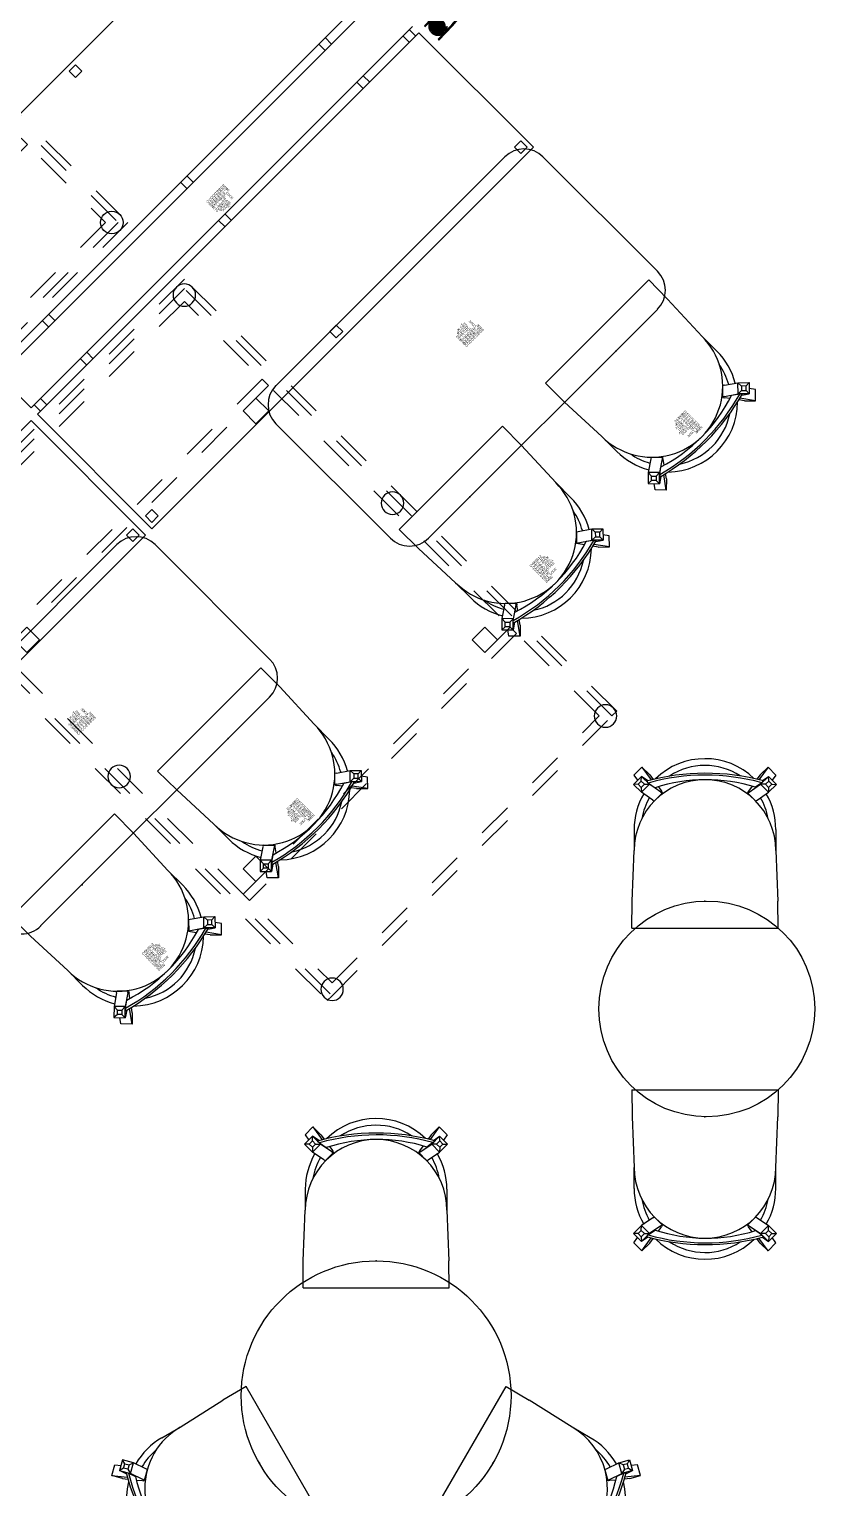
# Model space of a CAD drawing. Header units: metres. Extents: x 301.4 to 351.3, y 108.6 to 130.3.
# Drawn here: x 330.449 to 332.667, y 117.276 to 121.397 of the extents above; entities that cross this region are included whole.
import ezdxf

# ---------------------------------------------------------------- set-up
doc = ezdxf.new("R2010")
doc.units = ezdxf.units.M
doc.header["$MEASUREMENT"] = 0
doc.linetypes.add('HIDDEN', pattern=[0.375, 0.25, -0.125])
doc.linetypes.add('HIDDEN2', pattern=[0.1875, 0.125, -0.0625])
doc.layers.get('0').update_dxf_attribs({"color": 250, "linetype": 'CONTINUOUS', "lineweight": 25})
for name, color, linetype in [('DECOR_SCREEN', 2, 'CONTINUOUS'), ('DETAIL', 7, 'CONTINUOUS'), ('HIDDEN1', 34, 'HIDDEN'), ('MFMB001H', 1, 'HIDDEN2'), ('MUEB001H', 1, 'HIDDEN2'), ('SOFFIT_DCR', 132, 'CONTINUOUS')]:
    doc.layers.add(name, color=color, linetype=linetype)
doc.styles.get("Standard").update_dxf_attribs({"font": 'txt', "width": 0.75})

# ---------------------------------------------------------------- blocks, each defined once
blk = doc.blocks.new('RAD_SCREEN')
at = {"layer": 'MFMB001H'}
for points in [[(-32.69, 30.41, 1), (-30.94, 30.41, 1)], [(-44.87, 0, 1), (-43.12, 0, 1)], [(-32.69, -30.41, 1), (-30.94, -30.41, 1)]]:
    blk.add_hatch(color=256, dxfattribs=at).paths.add_polyline_path(points)
for p, q in [((-31.82, 31.82), (-31.91, 31.91)), ((-30.32, 30.32), (-30.41, 30.41)), ((-30.32, -30.32), (-30.41, -30.41)), ((-31.82, -31.82), (-31.91, -31.91))]:
    blk.add_line(p, q, dxfattribs=at)
for centre, radius in [((-31.82, 30.41), 1), ((-31.82, 30.41), 0.875), ((-40.66, 16.84), 1), ((-40.66, 16.84), 0.875), ((-44, 0), 1), ((-44, 0), 0.875), ((-40.66, -16.84), 1), ((-40.66, -16.84), 0.875), ((-31.82, -30.41), 1), ((-31.82, -30.41), 1), ((-31.82, -30.41), 0.875), ((-31.82, -30.41), 0.875)]:
    blk.add_circle(centre, radius, dxfattribs=at)
for radius in [45.12, 45, 43, 42.87]:
    blk.add_arc((0, 0), radius, 135, 225, dxfattribs=at)
blk = doc.blocks.new('CLG_MODULE')
at = {"layer": 'DETAIL', "color": 1}
for centre in [(-32.74, 21.5), (0, 21.5), (33.49, 21.5), (-32.74, -21.5), (0, -21.5), (33.49, -21.5)]:
    blk.add_circle(centre, 1.25, dxfattribs=at)
at = {"layer": 'HIDDEN1', "color": 1}
blk.add_lwpolyline([(33.99, -22), (33.99, -22.75), (-33.99, -22.75), (-33.99, 22.75), (33.99, 22.75), (33.99, 22)], dxfattribs=at)
for points in [[(-33.24, 22), (33.99, 22), (33.99, -22), (-33.24, -22)], [(-32.24, 21), (32.99, 21), (32.99, -21), (-32.24, -21)], [(-19.99, 21), (-18.99, 21), (-18.99, -21), (-19.99, -21)], [(20.01, 21), (19.01, 21), (19.01, -21), (20.01, -21)]]:
    blk.add_lwpolyline(points, close=True, dxfattribs=at)
at = {"layer": 'HIDDEN1', "color": 1, "elevation": 52275.22}
for points in [[(-16.99, 17.01), (-18.99, 17.01), (-18.99, 19.01), (-16.99, 19.01)], [(17.01, 17.01), (19.01, 17.01), (19.01, 19.01), (17.01, 19.01)], [(-16.99, -17.01), (-18.99, -17.01), (-18.99, -19.01), (-16.99, -19.01)], [(17.01, -17.01), (19.01, -17.01), (19.01, -19.01), (17.01, -19.01)]]:
    blk.add_lwpolyline(points, close=True, dxfattribs=at)
blk = doc.blocks.new('ameras')
at = {"layer": 'MUEB001H', "linetype": 'Continuous'}
for p, q in [((317.7679, 115.381), (317.7764, 115.4113)), ((317.7764, 115.4113), (317.772, 115.3674)), ((317.7764, 115.4113), (317.807, 115.4027)), ((317.807, 115.4027), (317.8052, 115.3849)), ((317.7654, 115.3235), (317.7822, 115.3586)), ((317.7679, 115.381), (317.7663, 115.3657)), ((317.7829, 115.3638), (317.7741, 115.3443)), ((317.7815, 115.3701), (317.7906, 115.389)), ((317.7906, 115.389), (317.7822, 115.3586)), ((317.7942, 115.3657), (317.7822, 115.3586)), ((317.7822, 115.3586), (317.8128, 115.3501)), ((317.7829, 115.3638), (317.7849, 115.371)), ((317.8212, 115.3804), (317.7906, 115.389)), ((317.7975, 115.3778), (317.7906, 115.389)), ((317.7942, 115.3657), (317.7975, 115.3778)), ((317.8064, 115.3623), (317.7942, 115.3657)), ((317.7959, 115.3149), (317.8128, 115.3501)), ((317.7975, 115.3778), (317.8097, 115.3744)), ((317.8097, 115.3744), (317.8064, 115.3623)), ((317.8064, 115.3623), (317.8128, 115.3501)), ((317.8097, 115.3744), (317.8212, 115.3804)), ((317.8128, 115.3501), (317.8212, 115.3804)), ((317.7639, 115.3419), (317.7622, 115.3246)), ((317.793, 115.3108), (317.7625, 115.3194)), ((317.8832, 115.2695), (317.913, 115.218)), ((317.4674, 115.2329), (317.4596, 115.2021)), ((317.498, 115.2252), (317.4674, 115.2329)), ((317.4674, 115.2329), (317.5083, 115.2146)), ((317.4596, 115.2021), (317.476, 115.1948)), ((317.4718, 115.1787), (317.4797, 115.2095)), ((317.4828, 115.1856), (317.4718, 115.1787)), ((317.5015, 115.2078), (317.4797, 115.2095)), ((317.4797, 115.2095), (317.5102, 115.2016)), ((317.4859, 115.1979), (317.4797, 115.2095)), ((317.4859, 115.1979), (317.4828, 115.1856)), ((317.4828, 115.1856), (317.495, 115.1825)), ((317.4981, 115.1948), (317.4859, 115.1979)), ((317.495, 115.1825), (317.4981, 115.1948)), ((317.498, 115.2252), (317.5126, 115.2186)), ((317.4981, 115.1948), (317.5102, 115.2016)), ((317.4986, 115.2049), (317.5057, 115.203)), ((317.5102, 115.2016), (317.5023, 115.1708)), ((317.5057, 115.203), (317.5292, 115.2012)), ((317.5491, 115.1986), (317.5102, 115.2016)), ((317.5357, 115.2082), (317.5497, 115.202)), ((317.5541, 115.199), (317.5462, 115.1683)), ((317.913, 115.218), (317.9894, 115.0972)), ((317.5023, 115.1708), (317.4718, 115.1787)), ((317.495, 115.1825), (317.5023, 115.1708)), ((317.5412, 115.1678), (317.5023, 115.1708)), ((317.5368, 115.0695), (317.5666, 115.018)), ((318.028, 115.0315), (317.9894, 115.0972)), ((317.6706, 114.8252), (318.028, 115.0315)), ((317.633, 114.8915), (317.5666, 115.018)), ((317.6706, 114.8252), (317.633, 114.8915)), ((318.3069, 114.871), (318.3069, 114.4583)), ((318.3069, 114.871), (318.3831, 114.8704)), ((318.3831, 114.8704), (318.5259, 114.8647)), ((318.5854, 114.8647), (318.5259, 114.8647)), ((318.6904, 114.8439), (318.7125, 114.8664)), ((318.7125, 114.8664), (318.7351, 114.8442)), ((318.713, 114.8535), (318.7125, 114.8664)), ((318.7388, 114.8652), (318.7243, 114.8548)), ((318.7616, 114.8431), (318.7388, 114.8652)), ((318.6684, 114.8118), (318.6904, 114.8439)), ((318.7041, 114.8445), (318.6904, 114.8439)), ((318.713, 114.8217), (318.6904, 114.8439)), ((318.691, 114.7895), (318.713, 114.8217)), ((318.7165, 114.8249), (318.7033, 114.8054)), ((318.713, 114.8535), (318.7041, 114.8445)), ((318.7041, 114.8445), (318.7132, 114.8356)), ((318.722, 114.8446), (318.713, 114.8535)), ((318.7351, 114.8442), (318.713, 114.8217)), ((318.7132, 114.8356), (318.713, 114.8217)), ((318.7132, 114.8356), (318.722, 114.8446)), ((318.7217, 114.8301), (318.7165, 114.8249)), ((318.722, 114.8446), (318.7351, 114.8442)), ((318.7228, 114.8261), (318.7351, 114.8442)), ((318.7616, 114.8431), (318.7252, 114.8168)), ((318.7396, 114.8205), (318.7266, 114.8112)), ((318.7396, 114.8205), (318.7616, 114.8431)), ((318.6889, 114.785), (318.6662, 114.8072)), ((318.7061, 114.7963), (318.6936, 114.7873)), ((318.6662, 114.5222), (318.6889, 114.5444)), ((318.691, 114.5398), (318.713, 114.5076)), ((318.7077, 114.5318), (318.6936, 114.542)), ((317.6706, 114.5042), (317.633, 114.4379)), ((317.6706, 114.5042), (318.028, 114.2978)), ((318.6684, 114.5176), (318.6904, 114.4854)), ((318.713, 114.5076), (318.6904, 114.4854)), ((318.6904, 114.4854), (318.7125, 114.463)), ((318.7041, 114.4849), (318.6904, 114.4854)), ((318.7041, 114.4849), (318.7132, 114.4938)), ((318.713, 114.4759), (318.7041, 114.4849)), ((318.7172, 114.5044), (318.7047, 114.5218)), ((318.7125, 114.463), (318.7351, 114.4852)), ((318.7351, 114.4852), (318.713, 114.5076)), ((318.7132, 114.4938), (318.713, 114.5076)), ((318.722, 114.4848), (318.713, 114.4759)), ((318.7132, 114.4938), (318.722, 114.4848)), ((318.7172, 114.5044), (318.7224, 114.4992)), ((318.722, 114.4848), (318.7351, 114.4852)), ((318.7233, 114.5025), (318.7351, 114.4852)), ((318.7616, 114.4863), (318.7258, 114.5121)), ((318.7396, 114.5088), (318.7272, 114.5178)), ((318.7616, 114.4863), (318.7388, 114.4641)), ((318.7396, 114.5088), (318.7616, 114.4863)), ((318.3069, 114.4583), (318.3831, 114.459)), ((318.5259, 114.4647), (318.3831, 114.459)), ((318.5854, 114.4647), (318.5259, 114.4647)), ((318.713, 114.4759), (318.7125, 114.463)), ((318.7388, 114.4641), (318.7243, 114.4746)), ((317.633, 114.4379), (317.5666, 114.3113)), ((317.5368, 114.2598), (317.5666, 114.3113)), ((318.028, 114.2978), (317.9894, 114.2322)), ((317.913, 114.1113), (317.9894, 114.2322)), ((317.5023, 114.1585), (317.4718, 114.1506)), ((317.495, 114.1469), (317.5023, 114.1585)), ((317.5412, 114.1615), (317.5023, 114.1585)), ((317.5102, 114.1278), (317.5023, 114.1585)), ((317.5541, 114.1303), (317.5462, 114.161)), ((317.4596, 114.1272), (317.476, 114.1345)), ((317.4674, 114.0964), (317.4596, 114.1272)), ((317.4674, 114.0964), (317.5083, 114.1148)), ((317.4718, 114.1506), (317.4797, 114.1199)), ((317.4828, 114.1437), (317.4718, 114.1506)), ((317.4859, 114.1314), (317.4797, 114.1199)), ((317.4797, 114.1199), (317.5102, 114.1278)), ((317.5015, 114.1215), (317.4797, 114.1199)), ((317.4828, 114.1437), (317.495, 114.1469)), ((317.4859, 114.1314), (317.4828, 114.1437)), ((317.4981, 114.1346), (317.4859, 114.1314)), ((317.495, 114.1469), (317.4981, 114.1346)), ((317.4981, 114.1346), (317.5102, 114.1278)), ((317.4986, 114.1245), (317.5057, 114.1263)), ((317.5057, 114.1263), (317.5292, 114.1281)), ((317.5491, 114.1308), (317.5102, 114.1278)), ((317.5357, 114.1211), (317.5497, 114.1274)), ((317.498, 114.1042), (317.4674, 114.0964)), ((317.498, 114.1042), (317.5126, 114.1107)), ((317.8832, 114.0598), (317.913, 114.1113)), ((317.7639, 113.9874), (317.7622, 114.0047)), ((317.793, 114.0185), (317.7625, 114.01)), ((317.7654, 114.0059), (317.7822, 113.9708)), ((317.7959, 114.0144), (317.8128, 113.9793)), ((317.7679, 113.9483), (317.7663, 113.9636)), ((317.7764, 113.918), (317.772, 113.962)), ((317.7829, 113.9655), (317.7741, 113.985)), ((317.7815, 113.9593), (317.7906, 113.9404)), ((317.7822, 113.9708), (317.8128, 113.9793)), ((317.7906, 113.9404), (317.7822, 113.9708)), ((317.7942, 113.9637), (317.7822, 113.9708)), ((317.7829, 113.9655), (317.7849, 113.9584)), ((317.7975, 113.9515), (317.7906, 113.9404)), ((317.8212, 113.9489), (317.7906, 113.9404)), ((317.8064, 113.9671), (317.7942, 113.9637)), ((317.7942, 113.9637), (317.7975, 113.9515)), ((317.7975, 113.9515), (317.8097, 113.9549)), ((317.8064, 113.9671), (317.8128, 113.9793)), ((317.8097, 113.9549), (317.8064, 113.9671)), ((317.8097, 113.9549), (317.8212, 113.9489)), ((317.8128, 113.9793), (317.8212, 113.9489)), ((317.7679, 113.9483), (317.7764, 113.918)), ((317.7764, 113.918), (317.807, 113.9266)), ((317.807, 113.9266), (317.8052, 113.9444))]:
    blk.add_line(p, q, dxfattribs=at)
blk.add_circle((318.0021, 114.6647), 0.381, dxfattribs=at)
for centre, radius, start, end in [((317.9465, 114.7625), 0.6295, 104.8784, 135.3587), ((317.9295, 114.7917), 0.5906, 104.3776, 135.8564), ((317.71, 115.1695), 0.2, 75.8465, 164.4667), ((317.71, 115.1695), 0.181, 86.6152, 153.698), ((317.8774, 114.8865, 0.1112), 0.4694, 102.7056, 137.8874), ((317.7398, 115.118), 0.2, 30, 210), ((317.71, 115.1695), 0.181, 39.9523, 59.7546), ((317.71, 115.1695), 0.2, 30, 60.1954), ((317.71, 115.1695), 0.2, 179.8046, 210), ((317.71, 115.1695), 0.181, 180.2454, 200.0477), ((318.5259, 114.6647), 0.2, 270, 90), ((318.5854, 114.6647), 0.2, 59.8046, 90), ((318.5854, 114.6647), 0.181, 60.2454, 80.0477), ((318.1484, 114.6635), 0.5906, 344.3776, 15.8564), ((318.1147, 114.6634), 0.6295, 344.8784, 15.3587), ((318.2566, 114.6613, 0.1112), 0.4694, 342.7056, 17.8874), ((318.5854, 114.6647), 0.2, 315.8465, 44.4667), ((318.5854, 114.6647), 0.181, 326.6152, 33.698), ((318.5854, 114.6647), 0.2, 270, 300.1954), ((318.5854, 114.6647), 0.181, 279.9523, 299.7546), ((317.7398, 114.2113), 0.2, 150, 330), ((317.71, 114.1598), 0.2, 150, 180.1954), ((317.71, 114.1598), 0.181, 159.9523, 179.7546), ((317.9465, 114.5668), 0.6295, 224.6413, 255.1216), ((317.9295, 114.5377), 0.5906, 224.1436, 255.6224), ((317.8774, 114.4429, 0.1112), 0.4694, 222.1126, 257.2944), ((317.71, 114.1598), 0.2, 195.5333, 284.1535), ((317.71, 114.1598), 0.181, 206.302, 273.3848), ((317.71, 114.1598), 0.181, 300.2454, 320.0477), ((317.71, 114.1598), 0.2, 299.8046, 330)]:
    blk.add_arc(centre, radius, start, end, dxfattribs=at)
for centre, major_axis, ratio, start_param, end_param in [((317.7619, 115.3488), (-0.00634, 0.00026), 0.113569, 6.234384, 6.283185), ((317.934, 115.934), (-0.1715, -0.6146), 0.021677, 6.157956, 6.405076), ((317.9645, 115.9254), (-0.1715, -0.6146), 0.021677, 0, 0.121891), ((316.9361, 115.3578), (0.618, -0.1588), 0.021677, 6.161295, 6.408415), ((316.9282, 115.3271), (0.618, -0.1588), 0.021677, 6.161295, 6.283185), ((319.1128, 115.263), (-0.4465, -0.4558), 0.021677, 6.161295, 6.283185), ((319.1354, 115.2408), (-0.4465, -0.4558), 0.021677, 6.161295, 6.408415), ((319.1354, 114.0885), (-0.4465, 0.4558), 0.021677, 6.157956, 6.405076), ((318.7147, 114.5301), (0.0034, 0.00536), 0.113569, 6.234384, 6.283185), ((319.1128, 114.0663), (-0.4465, 0.4558), 0.021677, 0, 0.121891)]:
    blk.add_ellipse(centre, major_axis=major_axis, ratio=ratio, start_param=start_param, end_param=end_param, dxfattribs=at)
at = {"layer": 'MUEB001H', "linetype": 'Continuous', "extrusion": (0, 0, -1)}
for centre, major_axis, ratio, start_param, end_param in [((316.9282, 114.0023), (0.618, 0.1588), 0.021677, -0.121891, 0), ((316.9361, 113.9715), (0.618, 0.1588), 0.021677, -0.121891, 0.125229), ((317.934, 113.3954), (0.1715, -0.6146), 0.021677, 3.016363, 3.263483), ((317.9645, 113.4039), (0.1715, -0.6146), 0.021677, 3.141593, 3.263483), ((317.7619, 113.9806), (0.00634, 0.00026), 0.113569, 3.092791, 3.141593)]:
    blk.add_ellipse(centre, major_axis=major_axis, ratio=ratio, start_param=start_param, end_param=end_param, dxfattribs=at)
at = {"layer": 'MUEB001H', "linetype": 'Continuous'}
for p in [(317.8112, 114.9943), (318.3831, 114.6647)]:
    blk.add_point(p, dxfattribs=at)
blk = doc.blocks.new('tabl')
at = {"layer": 'MUEB001H', "linetype": 'Continuous'}
for p, q in [((318.4116, 113.9145), (318.4343, 113.9366)), ((318.4335, 113.8919), (318.4116, 113.9145)), ((318.4116, 113.9145), (318.4479, 113.8882)), ((318.4343, 113.9366), (318.4488, 113.9261)), ((318.4607, 113.9377), (318.438, 113.9155)), ((318.4511, 113.9159), (318.438, 113.9155)), ((318.4503, 113.8975), (318.438, 113.9155)), ((318.438, 113.9155), (318.4601, 113.8931)), ((318.4511, 113.9159), (318.4602, 113.9248)), ((318.46, 113.907), (318.4511, 113.9159)), ((318.469, 113.9158), (318.46, 113.907)), ((318.4601, 113.8931), (318.4828, 113.9153)), ((318.4602, 113.9248), (318.4607, 113.9377)), ((318.4602, 113.9248), (318.469, 113.9158)), ((318.4828, 113.9153), (318.4607, 113.9377)), ((318.469, 113.9158), (318.4828, 113.9153)), ((318.5048, 113.8831), (318.4828, 113.9153)), ((318.5877, 113.936), (318.6472, 113.936)), ((318.7901, 113.9418), (318.6472, 113.936)), ((318.8663, 113.9424), (318.7901, 113.9418)), ((318.8663, 113.9424), (318.8663, 113.5297)), ((319.3234, 113.9424), (319.3234, 113.5297)), ((319.3234, 113.9424), (319.3996, 113.9418)), ((319.3996, 113.9418), (319.5425, 113.936)), ((319.6019, 113.936), (319.5425, 113.936)), ((319.6849, 113.8831), (319.7069, 113.9153)), ((319.7069, 113.9153), (319.729, 113.9377)), ((319.7206, 113.9158), (319.7069, 113.9153)), ((319.7296, 113.8931), (319.7069, 113.9153)), ((319.7295, 113.9248), (319.7206, 113.9158)), ((319.7206, 113.9158), (319.7297, 113.907)), ((319.729, 113.9377), (319.7517, 113.9155)), ((319.7295, 113.9248), (319.729, 113.9377)), ((319.7386, 113.9159), (319.7295, 113.9248)), ((319.7517, 113.9155), (319.7296, 113.8931)), ((319.7297, 113.907), (319.7386, 113.9159)), ((319.7386, 113.9159), (319.7517, 113.9155)), ((319.7393, 113.8975), (319.7517, 113.9155)), ((319.7554, 113.9366), (319.7408, 113.9261)), ((319.7781, 113.9145), (319.7418, 113.8882)), ((319.7781, 113.9145), (319.7554, 113.9366)), ((319.7561, 113.8919), (319.7781, 113.9145)), ((318.4335, 113.8919), (318.4465, 113.8825)), ((318.4514, 113.9015), (318.4566, 113.8962)), ((318.4566, 113.8962), (318.4699, 113.8768)), ((318.46, 113.907), (318.4601, 113.8931)), ((318.4821, 113.8609), (318.4601, 113.8931)), ((318.4671, 113.8677), (318.4795, 113.8587)), ((318.4842, 113.8564), (318.5069, 113.8786)), ((319.7054, 113.8564), (319.6828, 113.8786)), ((319.7076, 113.8609), (319.7296, 113.8931)), ((319.7226, 113.8677), (319.7102, 113.8587)), ((319.7331, 113.8962), (319.7198, 113.8768)), ((319.7297, 113.907), (319.7296, 113.8931)), ((319.7383, 113.9015), (319.7331, 113.8962)), ((319.7561, 113.8919), (319.7432, 113.8825)), ((318.4116, 113.5576), (318.4474, 113.5835)), ((318.4335, 113.5802), (318.4116, 113.5576)), ((318.4335, 113.5802), (318.446, 113.5892)), ((318.438, 113.5566), (318.4601, 113.579)), ((318.456, 113.5758), (318.4684, 113.5931)), ((318.46, 113.5651), (318.4601, 113.579)), ((318.4821, 113.6112), (318.4601, 113.579)), ((318.4601, 113.579), (318.4828, 113.5568)), ((318.4654, 113.6032), (318.4795, 113.6134)), ((318.5048, 113.589), (318.4828, 113.5568)), ((318.5069, 113.5935), (318.4842, 113.6157)), ((319.6828, 113.5935), (319.7054, 113.6157)), ((319.6849, 113.589), (319.7069, 113.5568)), ((319.7296, 113.579), (319.7069, 113.5568)), ((319.7076, 113.6112), (319.7296, 113.579)), ((319.7243, 113.6032), (319.7102, 113.6134)), ((319.7337, 113.5758), (319.7212, 113.5931)), ((319.7517, 113.5566), (319.7296, 113.579)), ((319.7297, 113.5651), (319.7296, 113.579)), ((319.7781, 113.5576), (319.7423, 113.5835)), ((319.7561, 113.5802), (319.7437, 113.5892)), ((319.7561, 113.5802), (319.7781, 113.5576)), ((318.4116, 113.5576), (318.4343, 113.5355)), ((318.4343, 113.5355), (318.4488, 113.546)), ((318.4498, 113.5739), (318.438, 113.5566)), ((318.4607, 113.5344), (318.438, 113.5566)), ((318.4511, 113.5561), (318.438, 113.5566)), ((318.456, 113.5758), (318.4507, 113.5705)), ((318.46, 113.5651), (318.4511, 113.5561)), ((318.4511, 113.5561), (318.4602, 113.5473)), ((318.469, 113.5562), (318.46, 113.5651)), ((318.4602, 113.5473), (318.469, 113.5562)), ((318.4602, 113.5473), (318.4607, 113.5344)), ((318.4828, 113.5568), (318.4607, 113.5344)), ((318.469, 113.5562), (318.4828, 113.5568)), ((319.7069, 113.5568), (319.729, 113.5344)), ((319.7206, 113.5562), (319.7069, 113.5568)), ((319.7206, 113.5562), (319.7297, 113.5651)), ((319.7295, 113.5473), (319.7206, 113.5562)), ((319.729, 113.5344), (319.7517, 113.5566)), ((319.7295, 113.5473), (319.729, 113.5344)), ((319.7386, 113.5561), (319.7295, 113.5473)), ((319.7297, 113.5651), (319.7386, 113.5561)), ((319.7337, 113.5758), (319.7389, 113.5705)), ((319.7386, 113.5561), (319.7517, 113.5566)), ((319.7398, 113.5739), (319.7517, 113.5566)), ((319.7554, 113.5355), (319.7408, 113.546)), ((319.7781, 113.5576), (319.7554, 113.5355)), ((318.5877, 113.536), (318.6472, 113.536)), ((318.6472, 113.536), (318.7901, 113.5303)), ((318.8663, 113.5297), (318.7901, 113.5303)), ((319.3234, 113.5297), (319.3996, 113.5303)), ((319.5425, 113.536), (319.3996, 113.5303)), ((319.6019, 113.536), (319.5425, 113.536))]:
    blk.add_line(p, q, dxfattribs=at)
blk.add_circle((319.0948, 113.7307), 0.3048, dxfattribs=at)
for centre, radius, start, end in [((318.6472, 113.736), 0.2, 90, 270), ((318.5877, 113.736), 0.2, 90, 120.1954), ((318.5877, 113.736), 0.181, 99.9523, 119.7546), ((319.5425, 113.736), 0.2, 270, 90), ((319.6019, 113.736), 0.2, 59.8046, 90), ((319.6019, 113.736), 0.181, 60.2454, 80.0477), ((318.5877, 113.736), 0.2, 135.5333, 224.1535), ((319.0585, 113.7348), 0.6295, 164.6413, 195.1216), ((319.0247, 113.7349), 0.5906, 164.1436, 195.6224), ((318.9166, 113.7327, 0.1112), 0.4694, 162.1126, 197.2944), ((319.2731, 113.7327, 0.1112), 0.4694, 342.7056, 17.8874), ((319.1649, 113.7349), 0.5906, 344.3776, 15.8564), ((319.1312, 113.7348), 0.6295, 344.8784, 15.3587), ((319.6019, 113.736), 0.2, 315.8465, 44.4667), ((318.5877, 113.736), 0.181, 146.302, 213.3848), ((319.6019, 113.736), 0.181, 326.6152, 33.698), ((318.5877, 113.736), 0.181, 240.2454, 260.0477), ((319.6019, 113.736), 0.181, 279.9523, 299.7546), ((318.5877, 113.736), 0.2, 239.8046, 270), ((319.6019, 113.736), 0.2, 270, 300.1954)]:
    blk.add_arc(centre, radius, start, end, dxfattribs=at)
at = {"layer": 'MUEB001H', "linetype": 'Continuous', "extrusion": (0, 0, -1)}
for centre, major_axis, ratio, start_param, end_param in [((318.0604, 114.3344), (0.4465, -0.4558), 0.021677, -0.121891, 0), ((318.0377, 114.3122), (0.4465, -0.4558), 0.021677, -0.121891, 0.125229), ((318.4585, 113.6015), (0.0034, -0.00536), 0.113569, 3.092791, 3.141593), ((318.0377, 113.1599), (0.4465, 0.4558), 0.021677, -0.125229, 0.121891), ((318.0604, 113.1377), (0.4465, 0.4558), 0.021677, 0, 0.121891)]:
    blk.add_ellipse(centre, major_axis=major_axis, ratio=ratio, start_param=start_param, end_param=end_param, dxfattribs=at)
at = {"layer": 'MUEB001H', "linetype": 'Continuous'}
for centre, major_axis, ratio, start_param, end_param in [((320.1293, 114.3344), (-0.4465, -0.4558), 0.021677, 6.161295, 6.283185), ((320.152, 114.3122), (-0.4465, -0.4558), 0.021677, 6.161295, 6.408415), ((320.1293, 113.1377), (-0.4465, 0.4558), 0.021677, 0, 0.121891), ((320.152, 113.1599), (-0.4465, 0.4558), 0.021677, 6.157956, 6.405076), ((319.7312, 113.6015), (0.0034, 0.00536), 0.113569, 6.234384, 6.283185)]:
    blk.add_ellipse(centre, major_axis=major_axis, ratio=ratio, start_param=start_param, end_param=end_param, dxfattribs=at)
for p in [(318.7901, 113.736), (319.3996, 113.736)]:
    blk.add_point(p, dxfattribs=at)

msp = doc.modelspace()

# ---------------------------------------------------------------- linework, layer by layer
at = {"layer": 'MUEB001H', "linetype": 'Continuous'}
for p, q in [((331.1001, 121.8351), (330.0228, 120.7575)), ((330.3461, 120.4342), (331.4234, 121.5119)), ((331.4414, 121.4939), (330.364, 120.4163)), ((330.4538, 120.3265), (331.5312, 121.4041)), ((330.4718, 120.3086), (331.5491, 121.3862)), ((331.2843, 121.3727), (331.3022, 121.3547)), ((331.5043, 121.3772), (331.5222, 121.3592)), ((331.5222, 121.3952), (331.5402, 121.3772)), ((331.5491, 121.3862), (331.8724, 121.063)), ((331.5491, 121.3862), (331.8724, 121.063)), ((331.2663, 121.3547), (331.2843, 121.3368)), ((330.5794, 121.2963), (330.5615, 121.2783)), ((330.5615, 121.2783), (330.5794, 121.2963)), ((330.5794, 121.2963), (330.5974, 121.2783)), ((330.5615, 121.2783), (330.5794, 121.2604)), ((330.5974, 121.2783), (330.5794, 121.2604)), ((330.5794, 121.2604), (330.5974, 121.2783)), ((331.3741, 121.247), (331.392, 121.229)), ((331.392, 121.2649), (331.41, 121.247)), ((331.8186, 121.063), (331.8365, 121.0809)), ((331.8365, 121.0809), (331.8545, 121.063)), ((331.8724, 121.063), (330.7951, 119.9853)), ((331.8186, 121.063), (331.8365, 121.045)), ((331.8365, 121.045), (331.8545, 121.063)), ((331.7916, 121.036), (331.1452, 120.3894)), ((332.2227, 120.7128), (331.8994, 121.036)), ((330.8758, 120.9641), (330.8937, 120.9461)), ((330.8937, 120.982), (330.9117, 120.9641)), ((331.0015, 120.8743), (331.0194, 120.8563)), ((330.9835, 120.8563), (331.0015, 120.8384)), ((332.198, 120.6881), (331.9062, 120.3963)), ((332.198, 120.6881), (332.2514, 120.6338)), ((332.2514, 120.6338), (332.3484, 120.5288)), ((330.5032, 120.5914), (330.5211, 120.5734)), ((331.5763, 119.9585), (332.2227, 120.6051)), ((330.4852, 120.5734), (330.5032, 120.5555)), ((331.3158, 120.5601), (331.2978, 120.5421)), ((331.2978, 120.5421), (331.3158, 120.5601)), ((331.3338, 120.5421), (331.3158, 120.5601)), ((331.3158, 120.5242), (331.2978, 120.5421)), ((331.3338, 120.5421), (331.3158, 120.5242)), ((331.3158, 120.5242), (331.3338, 120.5421)), ((332.3905, 120.4867), (332.3484, 120.5288)), ((330.593, 120.4657), (330.6109, 120.4477)), ((330.6109, 120.4837), (330.6289, 120.4657)), ((330.364, 120.4163), (330.4538, 120.3265)), ((331.9062, 120.3963), (331.9605, 120.3429)), ((332.4073, 120.3572), (332.407, 120.3889)), ((332.4117, 120.3907), (332.45, 120.3978)), ((332.45, 120.3978), (332.4815, 120.3981)), ((332.4503, 120.3661), (332.45, 120.3978)), ((332.4601, 120.3885), (332.45, 120.3978)), ((332.4727, 120.3886), (332.4601, 120.3885)), ((332.4601, 120.3885), (332.4603, 120.3758)), ((332.4727, 120.3886), (332.4815, 120.3981)), ((332.4729, 120.3759), (332.4727, 120.3886)), ((332.4815, 120.3981), (332.4818, 120.3664)), ((332.4994, 120.3786), (332.4817, 120.3815)), ((332.4998, 120.3469), (332.4994, 120.3786)), ((330.4808, 120.3534), (330.4987, 120.3355)), ((332.0656, 120.2459), (331.9605, 120.3429)), ((332.412, 120.3589), (332.4503, 120.3661)), ((332.4275, 120.3531), (332.4123, 120.3555)), ((332.4551, 120.3659), (332.4319, 120.3615)), ((332.4603, 120.3758), (332.4503, 120.3661)), ((332.4818, 120.3664), (332.4503, 120.3661)), ((332.4683, 120.3465), (332.4525, 120.349)), ((332.4624, 120.3659), (332.4551, 120.3659)), ((332.4998, 120.3469), (332.4555, 120.354)), ((332.4603, 120.3758), (332.4729, 120.3759)), ((332.4604, 120.3623), (332.4818, 120.3664)), ((332.4683, 120.3465), (332.4998, 120.3469)), ((332.4729, 120.3759), (332.4818, 120.3664)), ((330.4628, 120.3355), (330.4808, 120.3175)), ((330.7951, 119.9853), (330.4718, 120.3086)), ((329.3765, 119.2129), (330.4538, 120.2906)), ((330.4538, 120.2906), (330.7771, 119.9674)), ((330.4538, 120.2906), (330.7771, 119.9674)), ((331.1452, 120.2817), (331.4685, 119.9585)), ((331.4932, 119.9832), (331.785, 120.275)), ((331.785, 120.275), (331.8384, 120.2207)), ((331.9354, 120.1157), (331.8384, 120.2207)), ((332.1076, 120.2039), (332.0656, 120.2459)), ((332.2037, 120.1826), (332.1965, 120.1443)), ((332.2055, 120.1873), (332.2372, 120.187)), ((332.2355, 120.1823), (332.2283, 120.144)), ((332.2416, 120.1649), (332.2389, 120.182)), ((332.1965, 120.1443), (332.1963, 120.1128)), ((332.2283, 120.144), (332.1965, 120.1443)), ((332.2059, 120.1342), (332.1965, 120.1443)), ((332.2058, 120.1216), (332.2059, 120.1342)), ((332.2059, 120.1342), (332.2186, 120.1341)), ((332.2186, 120.1341), (332.2185, 120.1215)), ((332.2186, 120.1341), (332.2283, 120.144)), ((332.228, 120.1125), (332.2283, 120.144)), ((332.2319, 120.1331), (332.228, 120.1125)), ((332.229, 120.1388), (332.2289, 120.1314)), ((332.229, 120.1388), (332.2324, 120.1599)), ((332.2475, 120.0946), (332.2405, 120.1382)), ((332.2479, 120.1261), (332.2455, 120.1412)), ((331.9775, 120.0736), (331.9354, 120.1157)), ((332.2058, 120.1216), (332.1963, 120.1128)), ((332.1963, 120.1128), (332.228, 120.1125)), ((332.2185, 120.1215), (332.2058, 120.1216)), ((332.2158, 120.095), (332.2129, 120.1127)), ((332.2475, 120.0946), (332.2158, 120.095)), ((332.2185, 120.1215), (332.228, 120.1125)), ((332.2479, 120.1261), (332.2475, 120.0946)), ((330.7771, 120.0213), (330.7951, 120.0392)), ((330.7771, 120.0213), (330.7951, 120.0033)), ((330.7951, 120.0392), (330.813, 120.0213)), ((330.7951, 120.0033), (330.813, 120.0213)), ((330.7771, 119.9674), (329.6998, 118.8897)), ((330.7232, 119.9674), (330.7412, 119.9853)), ((330.7232, 119.9674), (330.7412, 119.9494)), ((330.7412, 119.9853), (330.7592, 119.9674)), ((330.7412, 119.9494), (330.7592, 119.9674)), ((331.4932, 119.9832), (331.5475, 119.9298)), ((331.994, 119.9758), (331.9943, 119.9441)), ((331.9987, 119.9776), (332.037, 119.9848)), ((332.037, 119.9848), (332.0685, 119.985)), ((332.0373, 119.953), (332.037, 119.9848)), ((332.0471, 119.9754), (332.037, 119.9848)), ((332.0598, 119.9755), (332.0471, 119.9754)), ((332.0471, 119.9754), (332.0473, 119.9627)), ((332.0598, 119.9755), (332.0685, 119.985)), ((332.0599, 119.9628), (332.0598, 119.9755)), ((332.0685, 119.985), (332.0689, 119.9533)), ((332.0864, 119.9656), (332.0687, 119.9684)), ((332.0868, 119.9338), (332.0864, 119.9656)), ((330.6963, 119.9404), (330.0499, 119.2938)), ((331.1273, 119.6172), (330.8041, 119.9404)), ((331.5475, 119.9298), (331.6526, 119.8328)), ((331.9991, 119.9458), (332.0373, 119.953)), ((332.0165, 119.9397), (331.9993, 119.9424)), ((332.0426, 119.9523), (332.0215, 119.9489)), ((332.0473, 119.9627), (332.0373, 119.953)), ((332.0689, 119.9533), (332.0373, 119.953)), ((332.0553, 119.9334), (332.0401, 119.9358)), ((332.0426, 119.9523), (332.05, 119.9524)), ((332.0868, 119.9338), (332.0432, 119.9408)), ((332.0473, 119.9627), (332.0599, 119.9628)), ((332.0483, 119.9494), (332.0689, 119.9533)), ((332.0553, 119.9334), (332.0868, 119.9338)), ((332.0599, 119.9628), (332.0689, 119.9533)), ((331.6947, 119.7908), (331.6526, 119.8328)), ((331.7907, 119.7695), (331.7836, 119.7312)), ((331.8242, 119.7739), (331.7925, 119.7743)), ((331.8225, 119.7692), (331.8153, 119.7309)), ((331.8283, 119.7538), (331.8259, 119.7689)), ((331.7836, 119.7312), (331.7833, 119.6997)), ((331.8153, 119.7309), (331.7836, 119.7312)), ((331.7929, 119.7211), (331.7836, 119.7312)), ((331.7928, 119.7085), (331.7929, 119.7211)), ((331.7929, 119.7211), (331.8056, 119.721)), ((331.8056, 119.721), (331.8055, 119.7084)), ((331.8056, 119.721), (331.8153, 119.7309)), ((331.8151, 119.6994), (331.8153, 119.7309)), ((331.8191, 119.7209), (331.8151, 119.6994)), ((331.8155, 119.7262), (331.8199, 119.7493)), ((331.8155, 119.7188), (331.8155, 119.7262)), ((331.8345, 119.6815), (331.8274, 119.7257)), ((331.8349, 119.713), (331.8324, 119.7288)), ((331.7928, 119.7085), (331.7833, 119.6997)), ((331.7833, 119.6997), (331.8151, 119.6994)), ((331.8055, 119.7084), (331.7928, 119.7085)), ((331.8028, 119.6819), (331.7999, 119.6996)), ((331.8345, 119.6815), (331.8028, 119.6819)), ((331.8055, 119.7084), (331.8151, 119.6994)), ((331.8349, 119.713), (331.8345, 119.6815)), ((331.1027, 119.5925), (330.8109, 119.3007)), ((331.1027, 119.5925), (331.1561, 119.5382)), ((331.1561, 119.5382), (331.2531, 119.4332)), ((330.4809, 118.8629), (331.1274, 119.5095)), ((331.2951, 119.3911), (331.2531, 119.4332)), ((330.8109, 119.3007), (330.8652, 119.2473)), ((331.312, 119.2616), (331.3117, 119.2933)), ((331.3164, 119.2951), (331.3547, 119.3022)), ((331.3167, 119.2633), (331.355, 119.2705)), ((331.3597, 119.2703), (331.3366, 119.2659)), ((331.3547, 119.3022), (331.3862, 119.3025)), ((331.355, 119.2705), (331.3547, 119.3022)), ((331.3648, 119.2929), (331.3547, 119.3022)), ((331.3649, 119.2802), (331.355, 119.2705)), ((331.3865, 119.2708), (331.355, 119.2705)), ((331.3671, 119.2703), (331.3597, 119.2703)), ((331.3774, 119.293), (331.3648, 119.2929)), ((331.3648, 119.2929), (331.3649, 119.2802)), ((331.3649, 119.2802), (331.3775, 119.2803)), ((331.3651, 119.2667), (331.3865, 119.2708)), ((331.3774, 119.293), (331.3862, 119.3025)), ((331.3775, 119.2803), (331.3774, 119.293)), ((331.3775, 119.2803), (331.3865, 119.2708)), ((331.3862, 119.3025), (331.3865, 119.2708)), ((331.404, 119.283), (331.3864, 119.2859)), ((331.4045, 119.2513), (331.404, 119.283)), ((330.9703, 119.1503), (330.8652, 119.2473)), ((331.3322, 119.2575), (331.317, 119.2599)), ((331.373, 119.2509), (331.3572, 119.2534)), ((331.4045, 119.2513), (331.3602, 119.2584)), ((331.373, 119.2509), (331.4045, 119.2513)), ((330.3979, 118.8876), (330.6897, 119.1794)), ((330.6897, 119.1794), (330.7431, 119.1251)), ((331.0123, 119.1082), (330.9703, 119.1503)), ((330.8401, 119.0201), (330.7431, 119.1251)), ((331.1084, 119.087), (331.1012, 119.0487)), ((331.1101, 119.0917), (331.1419, 119.0914)), ((331.1401, 119.0867), (331.133, 119.0484)), ((331.1337, 119.0432), (331.1371, 119.0643)), ((331.1463, 119.0692), (331.1435, 119.0864)), ((330.8821, 118.978), (330.8401, 119.0201)), ((331.1012, 119.0487), (331.101, 119.0172)), ((331.1105, 119.026), (331.101, 119.0172)), ((331.133, 119.0484), (331.1012, 119.0487)), ((331.1106, 119.0386), (331.1012, 119.0487)), ((331.1105, 119.026), (331.1106, 119.0386)), ((331.1232, 119.0259), (331.1105, 119.026)), ((331.1106, 119.0386), (331.1233, 119.0385)), ((331.1233, 119.0385), (331.1232, 119.0259)), ((331.1232, 119.0259), (331.1327, 119.0169)), ((331.1233, 119.0385), (331.133, 119.0484)), ((331.1327, 119.0169), (331.133, 119.0484)), ((331.1366, 119.0375), (331.1327, 119.0169)), ((331.1337, 119.0432), (331.1336, 119.0358)), ((331.1522, 118.999), (331.1451, 119.0426)), ((331.1526, 119.0305), (331.1501, 119.0456)), ((331.1526, 119.0305), (331.1522, 118.999)), ((331.101, 119.0172), (331.1327, 119.0169)), ((331.1204, 118.9994), (331.1176, 119.017)), ((331.1522, 118.999), (331.1204, 118.9994)), ((330.3979, 118.8876), (330.4522, 118.8342)), ((330.8987, 118.8802), (330.899, 118.8485)), ((330.9034, 118.882), (330.9417, 118.8891)), ((330.9037, 118.8502), (330.942, 118.8574)), ((330.9472, 118.8567), (330.9262, 118.8533)), ((330.9417, 118.8891), (330.9732, 118.8894)), ((330.942, 118.8574), (330.9417, 118.8891)), ((330.9518, 118.8798), (330.9417, 118.8891)), ((330.952, 118.8671), (330.942, 118.8574)), ((330.9735, 118.8577), (330.942, 118.8574)), ((330.9472, 118.8567), (330.9547, 118.8568)), ((330.9644, 118.8799), (330.9518, 118.8798)), ((330.9518, 118.8798), (330.952, 118.8671)), ((330.952, 118.8671), (330.9646, 118.8672)), ((330.9529, 118.8538), (330.9735, 118.8577)), ((330.9644, 118.8799), (330.9732, 118.8894)), ((330.9646, 118.8672), (330.9644, 118.8799)), ((330.9646, 118.8672), (330.9735, 118.8577)), ((330.9732, 118.8894), (330.9735, 118.8577)), ((330.9911, 118.8699), (330.9734, 118.8728)), ((330.9915, 118.8382), (330.9911, 118.8699)), ((330.4522, 118.8342), (330.5573, 118.7372)), ((330.9212, 118.844), (330.904, 118.8468)), ((330.96, 118.8378), (330.9448, 118.8402)), ((330.9915, 118.8382), (330.9479, 118.8452)), ((330.96, 118.8378), (330.9915, 118.8382)), ((330.5993, 118.6952), (330.5573, 118.7372)), ((330.6954, 118.6739), (330.6882, 118.6356)), ((330.7289, 118.6783), (330.6971, 118.6786)), ((330.7272, 118.6736), (330.72, 118.6353)), ((330.7202, 118.6306), (330.7246, 118.6537)), ((330.733, 118.6582), (330.7306, 118.6733)), ((330.6882, 118.6356), (330.688, 118.6041)), ((330.6975, 118.6129), (330.688, 118.6041)), ((330.72, 118.6353), (330.6882, 118.6356)), ((330.6976, 118.6255), (330.6882, 118.6356)), ((330.6975, 118.6129), (330.6976, 118.6255)), ((330.7102, 118.6128), (330.6975, 118.6129)), ((330.6976, 118.6255), (330.7103, 118.6254)), ((330.7103, 118.6254), (330.7102, 118.6128)), ((330.7102, 118.6128), (330.7197, 118.6038)), ((330.7103, 118.6254), (330.72, 118.6353)), ((330.7197, 118.6038), (330.72, 118.6353)), ((330.7238, 118.6253), (330.7197, 118.6038)), ((330.7202, 118.6232), (330.7202, 118.6306)), ((330.7392, 118.5859), (330.732, 118.6301)), ((330.7396, 118.6174), (330.7371, 118.6332)), ((330.7396, 118.6174), (330.7392, 118.5859)), ((330.688, 118.6041), (330.7197, 118.6038)), ((330.7075, 118.5863), (330.7046, 118.604)), ((330.7392, 118.5859), (330.7075, 118.5863))]:
    msp.add_line(p, q, dxfattribs=at)
for centre, radius, start, end in [((331.8455, 120.9822), 0.0762, 45.0073, 135.0073), ((332.1688, 120.659), 0.0762, 315.0073, 45.0073), ((332.207, 120.3873), 0.2, 225.0073, 45.0073), ((332.2491, 120.3453), 0.2, 14.8119, 45.0073), ((332.2491, 120.3453), 0.181, 15.2527, 35.055), ((331.1991, 120.3356), 0.0762, 135.0073, 225.0073), ((331.9152, 120.6772), 0.6295, 299.8857, 330.366), ((331.9392, 120.6534), 0.5906, 299.3849, 330.8637), ((332.0141, 120.5754, 0.1112), 0.4694, 297.7129, 332.8947), ((332.2491, 120.3453), 0.2, 270.8538, 359.4739), ((332.2491, 120.3453), 0.181, 281.6225, 348.7053), ((332.2491, 120.3453), 0.2, 225.0073, 255.2027), ((332.2491, 120.3453), 0.181, 234.9596, 254.7619), ((331.794, 119.9742), 0.2, 225.0073, 45.0073), ((331.8361, 119.9322), 0.2, 14.8119, 45.0073), ((331.8361, 119.9322), 0.181, 15.2527, 35.055), ((330.7502, 119.8866), 0.0762, 45.0073, 135.0073), ((331.5224, 120.0124), 0.0762, 225.0073, 315.0073), ((331.5041, 120.2659), 0.6295, 299.6486, 330.1289), ((331.5279, 120.242), 0.5906, 299.1509, 330.6297), ((331.6059, 120.1671, 0.1112), 0.4694, 297.1199, 332.3017), ((331.8361, 119.9322), 0.2, 270.5406, 359.1608), ((331.8361, 119.9322), 0.181, 281.3093, 348.3921), ((331.8361, 119.9322), 0.2, 225.0073, 255.2027), ((331.8361, 119.9322), 0.181, 234.9596, 254.7619), ((331.0735, 119.5633), 0.0762, 315.0073, 45.0073), ((331.1117, 119.2917), 0.2, 225.0073, 45.0073), ((331.1537, 119.2497), 0.2, 14.8119, 45.0073), ((331.1537, 119.2497), 0.181, 15.2527, 35.055), ((330.8199, 119.5816), 0.6295, 299.8857, 330.366), ((330.8439, 119.5578), 0.5906, 299.3849, 330.8637), ((330.9188, 119.4798, 0.1112), 0.4694, 297.7129, 332.8947), ((331.1537, 119.2497), 0.2, 270.8538, 359.4739), ((331.1537, 119.2497), 0.181, 281.6225, 348.7053), ((331.1537, 119.2497), 0.2, 225.0073, 255.2027), ((331.1537, 119.2497), 0.181, 234.9596, 254.7619), ((330.6987, 118.8786), 0.2, 225.0073, 45.0073), ((330.7407, 118.8366), 0.2, 14.8119, 45.0073), ((330.7407, 118.8366), 0.181, 15.2527, 35.055), ((330.4271, 118.9168), 0.0762, 225.0073, 315.0073), ((330.4088, 119.1703), 0.6295, 299.6486, 330.1289), ((330.4325, 119.1464), 0.5906, 299.1509, 330.6297), ((330.5106, 119.0715, 0.1112), 0.4694, 297.1199, 332.3017), ((330.7407, 118.8366), 0.2, 270.5406, 359.1608), ((330.7407, 118.8366), 0.181, 281.3093, 348.3921), ((330.7407, 118.8366), 0.2, 225.0073, 255.2027), ((330.7407, 118.8366), 0.181, 234.9596, 254.7619)]:
    msp.add_arc(centre, radius, start, end, dxfattribs=at)
for centre, major_axis, ratio, start_param, end_param in [((333.0451, 120.3956), (-0.6381, -0.0067), 0.021677, 6.161295, 6.283185), ((333.0454, 120.3638), (-0.6381, -0.0067), 0.021677, 6.161295, 6.408415), ((332.199, 119.5493), (0.0065, 0.6381), 0.021677, 0, 0.121891), ((332.2307, 119.549), (0.0065, 0.6381), 0.021677, 6.157956, 6.405076), ((332.2453, 120.1587), (0.0062, 0.00139), 0.113569, 6.234384, 6.283185), ((331.9497, 119.3), (-0.6381, -0.0067), 0.021677, 6.161295, 6.283185), ((331.9501, 119.2682), (-0.6381, -0.0067), 0.021677, 6.161295, 6.408415), ((331.1036, 118.4537), (0.0065, 0.6381), 0.021677, 0, 0.121891), ((331.1354, 118.4534), (0.0065, 0.6381), 0.021677, 6.157956, 6.405076), ((331.15, 119.0631), (0.0062, 0.00139), 0.113569, 6.234384, 6.283185)]:
    msp.add_ellipse(centre, major_axis=major_axis, ratio=ratio, start_param=start_param, end_param=end_param, dxfattribs=at)
at = {"layer": 'MUEB001H', "linetype": 'Continuous', "extrusion": (0, 0, -1)}
for centre, major_axis, ratio, start_param, end_param in [((332.6321, 119.9825), (0.6381, 0.0067), 0.021677, 3.141593, 3.263483), ((332.6324, 119.9508), (0.6381, 0.0067), 0.021677, 3.016363, 3.263483), ((332.0226, 119.936), (0.00139, 0.0062), 0.113569, 3.092791, 3.141593), ((331.786, 119.1362), (0.0065, 0.6381), 0.021677, -0.121891, 0), ((331.8177, 119.1359), (0.0065, 0.6381), 0.021677, -0.121891, 0.125229), ((331.5367, 118.8869), (0.6381, 0.0067), 0.021677, 3.141593, 3.263483), ((331.5371, 118.8551), (0.6381, 0.0067), 0.021677, 3.016363, 3.263483), ((330.9273, 118.8404), (0.00139, 0.0062), 0.113569, 3.092791, 3.141593), ((330.6907, 118.0406), (0.0065, 0.6381), 0.021677, -0.121891, 0), ((330.7224, 118.0403), (0.0065, 0.6381), 0.021677, -0.121891, 0.125229)]:
    msp.add_ellipse(centre, major_axis=major_axis, ratio=ratio, start_param=start_param, end_param=end_param, dxfattribs=at)
at = {"layer": 'MUEB001H', "linetype": 'Continuous'}
for p in [(332.106, 120.4883), (331.693, 120.0752), (331.0106, 119.3927), (330.5977, 118.9796), (331.7578, 117.3449)]:
    msp.add_point(p, dxfattribs=at)

# ---------------------------------------------------------------- block references
at = {"linetype": 'ByBlock', "rotation": 90}
for name in ['tabl', 'ameras']:
    msp.add_blockref(name, (446.0928, -200.4663), dxfattribs=at)
at = {"layer": 'DECOR_SCREEN', "xscale": 0.02539682539682531, "yscale": 0.02539682539682531, "zscale": 0.02539682539682531, "rotation": 180}
msp.add_blockref('RAD_SCREEN', (330.7949, 122.1763), dxfattribs=at)
at = {"layer": 'SOFFIT_DCR'}
for p, xscale, yscale, zscale, rotation in [((329.7078, 121.0523), 0.02539682539683045, 0.02539682539683045, 0.02539682539683045, 135), ((331.0885, 119.6715), -0.02539682539683047, 0.02539682539682531, 0.02539682539682042, 135.0000000000002)]:
    msp.add_blockref('CLG_MODULE', p, dxfattribs=dict(at, xscale=xscale, yscale=yscale, zscale=zscale, rotation=rotation))

# ---------------------------------------------------------------- texts
at = {"layer": 'MUEB001H', "linetype": 'Continuous', "flags": 3}
for tag, p, s, height, rotation in [('NAME', (330.9925, 120.9551), 'VERONA 2 60" DOUBLE BOLT DOWN', 0.006349, 315.0073), ('CABINETS', (330.9476, 120.9102), 'N', 0.00635, 315.0073), ('TABLE_TOP', (330.9532, 120.9158), 'N', 0.00635, 315.0073), ('CHAIR_BACK', (330.9588, 120.9214), 'N', 0.00635, 315.0073), ('CHAIR_SEAT', (330.9644, 120.9271), 'N', 0.00635, 315.0073), ('UPHOLSTERY', (330.9701, 120.9327), 'N', 0.00635, 315.0073), ('FIBERGLASS', (330.9757, 120.9383), 'N', 0.00635, 315.0073), ('METAL', (330.9813, 120.9439), 'N', 0.00635, 315.0073), ('GET_CODE', (330.9869, 120.9495), 'GET', 0.00635, 315.0073), ('CABINETS', (332.3009, 120.3207), 'N', 0.00635, 225.0073), ('CHAIR_BACK', (332.3121, 120.3094), 'N', 0.00635, 225.0073), ('TABLE_TOP', (332.3065, 120.3151), 'Y', 0.00635, 225.0073), ('CHAIR_SEAT', (332.3177, 120.3038), 'N', 0.00635, 225.0073), ('UPHOLSTERY', (332.3233, 120.2982), 'N', 0.00635, 225.0073), ('FIBERGLASS', (332.3289, 120.2926), 'N', 0.00635, 225.0073), ('GET_CODE', (332.3402, 120.2814), 'T', 0.00635, 225.0073), ('METAL', (332.3345, 120.287), 'N', 0.00635, 225.0073), ('NAME', (332.3458, 120.2758), '5TH_AVE_CHAIR', 0.006349, 225.0073), ('CABINETS', (331.2055, 119.2251), 'N', 0.00635, 225.0073), ('CHAIR_BACK', (331.2168, 119.2138), 'N', 0.00635, 225.0073), ('TABLE_TOP', (331.2112, 119.2195), 'Y', 0.00635, 225.0073), ('CHAIR_SEAT', (331.2224, 119.2082), 'N', 0.00635, 225.0073), ('UPHOLSTERY', (331.228, 119.2026), 'N', 0.00635, 225.0073), ('FIBERGLASS', (331.2336, 119.197), 'N', 0.00635, 225.0073), ('GET_CODE', (331.2448, 119.1858), 'T', 0.00635, 225.0073), ('METAL', (331.2392, 119.1914), 'N', 0.00635, 225.0073), ('NAME', (331.2504, 119.1802), '5TH_AVE_CHAIR', 0.006349, 225.0073)]:
    msp.add_attdef(tag, p, s, height=height, rotation=rotation, dxfattribs=at)
at = {"layer": 'MUEB001H', "linetype": 'Continuous', "text_generation_flag": 4, "flags": 3}
for tag, p, s, height, rotation in [('CHAIR_BACK', (331.6952, 120.5085), 'N', 0.00635, 135.0073), ('CHAIR_SEAT', (331.7008, 120.5141), 'N', 0.00635, 135.0073), ('UPHOLSTERY', (331.7064, 120.5197), 'N', 0.00635, 135.0073), ('FIBERGLASS', (331.712, 120.5253), 'N', 0.00635, 135.0073), ('GET_CODE', (331.7232, 120.5366), 'T', 0.00635, 135.0073), ('METAL', (331.7176, 120.5309), 'N', 0.00635, 135.0073), ('NAME', (331.7288, 120.5422), 'TABLE TOP 24"x42"  T2', 0.006349, 135.0073), ('CABINETS', (331.6839, 120.4973), 'N', 0.00635, 135.0073), ('TABLE_TOP', (331.6896, 120.5029), 'Y', 0.00635, 135.0073), ('CABINETS', (331.8607, 119.8804), 'N', 0.00635, 45.0073), ('TABLE_TOP', (331.8663, 119.8748), 'Y', 0.00635, 45.0073), ('CHAIR_BACK', (331.8719, 119.8692), 'N', 0.00635, 45.0073), ('CHAIR_SEAT', (331.8775, 119.8636), 'N', 0.00635, 45.0073), ('UPHOLSTERY', (331.8832, 119.8579), 'N', 0.00635, 45.0073), ('FIBERGLASS', (331.8888, 119.8523), 'N', 0.00635, 45.0073), ('METAL', (331.8944, 119.8467), 'N', 0.00635, 45.0073), ('GET_CODE', (331.9, 119.8411), 'T', 0.00635, 45.0073), ('NAME', (331.9056, 119.8355), '5TH_AVE_CHAIR', 0.006349, 45.0073), ('FIBERGLASS', (330.6167, 119.4297), 'N', 0.00635, 135.0073), ('GET_CODE', (330.6279, 119.4409), 'T', 0.00635, 135.0073), ('CABINETS', (330.5886, 119.4017), 'N', 0.00635, 135.0073), ('CHAIR_BACK', (330.5998, 119.4129), 'N', 0.00635, 135.0073), ('TABLE_TOP', (330.5942, 119.4073), 'Y', 0.00635, 135.0073), ('CHAIR_SEAT', (330.6055, 119.4185), 'N', 0.00635, 135.0073), ('UPHOLSTERY', (330.6111, 119.4241), 'N', 0.00635, 135.0073), ('METAL', (330.6223, 119.4353), 'N', 0.00635, 135.0073), ('NAME', (330.6335, 119.4466), 'TABLE TOP 24"x42"  T2', 0.006349, 135.0073), ('CABINETS', (330.7654, 118.7848), 'N', 0.00635, 45.0073), ('CHAIR_BACK', (330.7766, 118.7736), 'N', 0.00635, 45.0073), ('TABLE_TOP', (330.771, 118.7792), 'Y', 0.00635, 45.0073), ('CHAIR_SEAT', (330.7822, 118.768), 'N', 0.00635, 45.0073), ('UPHOLSTERY', (330.7878, 118.7623), 'N', 0.00635, 45.0073), ('FIBERGLASS', (330.7934, 118.7567), 'N', 0.00635, 45.0073), ('METAL', (330.7991, 118.7511), 'N', 0.00635, 45.0073), ('GET_CODE', (330.8047, 118.7455), 'T', 0.00635, 45.0073), ('NAME', (330.8103, 118.7399), '5TH_AVE_CHAIR', 0.006349, 45.0073)]:
    msp.add_attdef(tag, p, s, height=height, rotation=rotation, dxfattribs=at)

doc.saveas('drawing.dxf')
